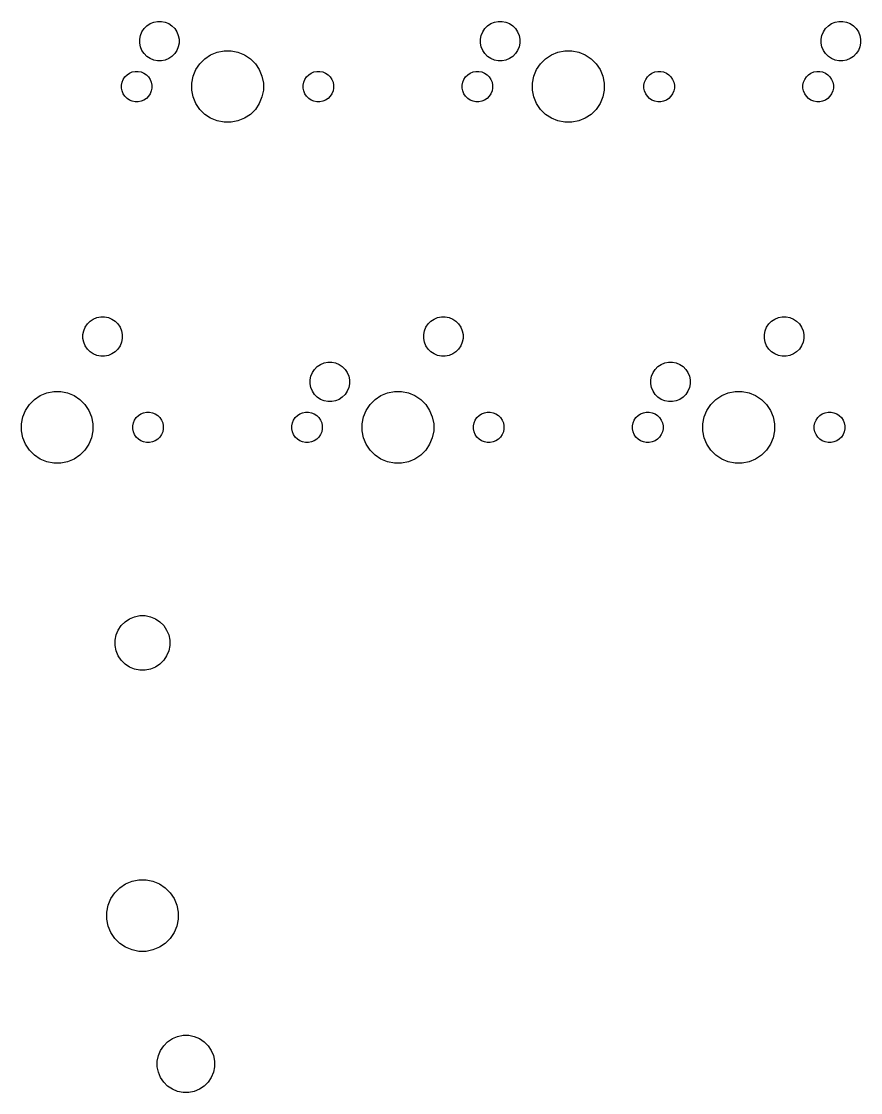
# Model space of a CAD drawing. Extents: x -0.4 to 11, y -4.1 to 0.4.
# Drawn here: x 3.109 to 4.956, y -4.089 to -1.731 of the extents above; entities that cross this region are included whole.
import ezdxf

# ---------------------------------------------------------------- set-up
doc = ezdxf.new("R2010")
doc.units = 0
doc.header["$MEASUREMENT"] = 0
doc.layers.add('BLACK', color=7, linetype='CONTINUOUS')

msp = doc.modelspace()

# ---------------------------------------------------------------- linework, layer by layer
at = {"layer": 'BLACK', "linetype": 'CONTINUOUS'}
for p, q in [((3.37878, -1.74708), (3.38481, -1.74105)), ((3.38481, -1.74105), (3.39191, -1.73631)), ((3.39191, -1.73631), (3.39979, -1.73304)), ((3.39979, -1.73304), (3.40816, -1.73138)), ((3.40816, -1.73138), (3.41669, -1.73138)), ((3.41669, -1.73138), (3.42505, -1.73304)), ((3.42505, -1.73304), (3.43293, -1.73631)), ((3.43293, -1.73631), (3.44003, -1.74105)), ((3.44003, -1.74105), (3.44606, -1.74708)), ((4.1288, -1.74708), (4.13483, -1.74105)), ((4.13483, -1.74105), (4.14193, -1.73631)), ((4.14193, -1.73631), (4.14981, -1.73304)), ((4.14981, -1.73304), (4.15818, -1.73138)), ((4.15818, -1.73138), (4.16671, -1.73138)), ((4.16671, -1.73138), (4.17507, -1.73304)), ((4.17507, -1.73304), (4.18295, -1.73631)), ((4.18295, -1.73631), (4.19005, -1.74105)), ((4.19005, -1.74105), (4.19608, -1.74708)), ((4.8788, -1.74708), (4.88483, -1.74105)), ((4.88483, -1.74105), (4.89193, -1.73631)), ((4.89193, -1.73631), (4.89981, -1.73304)), ((4.89981, -1.73304), (4.90818, -1.73138)), ((4.90818, -1.73138), (4.91671, -1.73138)), ((4.91671, -1.73138), (4.92507, -1.73304)), ((4.92507, -1.73304), (4.93295, -1.73631)), ((4.93295, -1.73631), (4.94005, -1.74105)), ((4.94005, -1.74105), (4.94608, -1.74708)), ((3.36911, -1.77042), (3.37078, -1.76205)), ((3.37078, -1.76205), (3.37404, -1.75417)), ((3.37404, -1.75417), (3.37878, -1.74708)), ((3.44606, -1.74708), (3.4508, -1.75417)), ((3.4508, -1.75417), (3.45406, -1.76205)), ((3.45406, -1.76205), (3.45573, -1.77042)), ((4.11913, -1.77042), (4.1208, -1.76205)), ((4.1208, -1.76205), (4.12406, -1.75417)), ((4.12406, -1.75417), (4.1288, -1.74708)), ((4.19608, -1.74708), (4.20082, -1.75417)), ((4.20082, -1.75417), (4.20408, -1.76205)), ((4.20408, -1.76205), (4.20575, -1.77042)), ((4.86913, -1.77042), (4.8708, -1.76205)), ((4.8708, -1.76205), (4.87406, -1.75417)), ((4.87406, -1.75417), (4.8788, -1.74708)), ((4.94608, -1.74708), (4.95082, -1.75417)), ((4.95082, -1.75417), (4.95408, -1.76205)), ((4.95408, -1.76205), (4.95575, -1.77042)), ((3.36911, -1.77895), (3.36911, -1.77042)), ((3.37078, -1.78732), (3.36911, -1.77895)), ((3.37404, -1.7952), (3.37078, -1.78732)), ((3.45406, -1.78732), (3.4508, -1.7952)), ((3.45573, -1.77895), (3.45406, -1.78732)), ((3.45573, -1.77042), (3.45573, -1.77895)), ((4.11913, -1.77895), (4.11913, -1.77042)), ((4.1208, -1.78732), (4.11913, -1.77895)), ((4.12406, -1.7952), (4.1208, -1.78732)), ((4.20408, -1.78732), (4.20082, -1.7952)), ((4.20575, -1.77895), (4.20408, -1.78732)), ((4.20575, -1.77042), (4.20575, -1.77895)), ((4.86913, -1.77895), (4.86913, -1.77042)), ((4.8708, -1.78732), (4.86913, -1.77895)), ((4.87406, -1.7952), (4.8708, -1.78732)), ((4.95408, -1.78732), (4.95082, -1.7952)), ((4.95575, -1.77895), (4.95408, -1.78732)), ((4.95575, -1.77042), (4.95575, -1.77895)), ((3.37878, -1.80229), (3.37404, -1.7952)), ((3.38481, -1.80832), (3.37878, -1.80229)), ((3.39191, -1.81306), (3.38481, -1.80832)), ((3.39979, -1.81633), (3.39191, -1.81306)), ((3.43293, -1.81306), (3.42505, -1.81633)), ((3.44003, -1.80832), (3.43293, -1.81306)), ((3.44606, -1.80229), (3.44003, -1.80832)), ((3.4508, -1.7952), (3.44606, -1.80229)), ((3.50126, -1.82449), (3.51223, -1.81352)), ((3.51223, -1.81352), (3.52512, -1.80491)), ((3.52512, -1.80491), (3.53945, -1.79897)), ((3.53945, -1.79897), (3.55467, -1.79594)), ((3.55467, -1.79594), (3.57018, -1.79594)), ((3.57018, -1.79594), (3.58539, -1.79897)), ((3.58539, -1.79897), (3.59972, -1.80491)), ((3.59972, -1.80491), (3.61262, -1.81352)), ((3.61262, -1.81352), (3.62358, -1.82449)), ((4.1288, -1.80229), (4.12406, -1.7952)), ((4.13483, -1.80832), (4.1288, -1.80229)), ((4.14193, -1.81306), (4.13483, -1.80832)), ((4.14981, -1.81633), (4.14193, -1.81306)), ((4.18295, -1.81306), (4.17507, -1.81633)), ((4.19005, -1.80832), (4.18295, -1.81306)), ((4.19608, -1.80229), (4.19005, -1.80832)), ((4.20082, -1.7952), (4.19608, -1.80229)), ((4.25128, -1.82449), (4.26225, -1.81352)), ((4.26225, -1.81352), (4.27514, -1.80491)), ((4.27514, -1.80491), (4.28947, -1.79897)), ((4.28947, -1.79897), (4.30469, -1.79594)), ((4.30469, -1.79594), (4.3202, -1.79594)), ((4.3202, -1.79594), (4.33541, -1.79897)), ((4.33541, -1.79897), (4.34974, -1.80491)), ((4.34974, -1.80491), (4.36263, -1.81352)), ((4.36263, -1.81352), (4.3736, -1.82449)), ((4.8788, -1.80229), (4.87406, -1.7952)), ((4.88483, -1.80832), (4.8788, -1.80229)), ((4.89193, -1.81306), (4.88483, -1.80832)), ((4.89981, -1.81633), (4.89193, -1.81306)), ((4.93295, -1.81306), (4.92507, -1.81633)), ((4.94005, -1.80832), (4.93295, -1.81306)), ((4.94608, -1.80229), (4.94005, -1.80832)), ((4.95082, -1.7952), (4.94608, -1.80229)), ((3.40816, -1.81799), (3.39979, -1.81633)), ((3.41669, -1.81799), (3.40816, -1.81799)), ((3.42505, -1.81633), (3.41669, -1.81799)), ((3.48671, -1.85172), (3.49264, -1.83739)), ((3.49264, -1.83739), (3.50126, -1.82449)), ((3.62358, -1.82449), (3.6322, -1.83739)), ((3.6322, -1.83739), (3.63814, -1.85172)), ((4.15818, -1.81799), (4.14981, -1.81633)), ((4.16671, -1.81799), (4.15818, -1.81799)), ((4.17507, -1.81633), (4.16671, -1.81799)), ((4.23673, -1.85172), (4.24266, -1.83739)), ((4.24266, -1.83739), (4.25128, -1.82449)), ((4.3736, -1.82449), (4.38222, -1.83739)), ((4.38222, -1.83739), (4.38816, -1.85172)), ((4.90818, -1.81799), (4.89981, -1.81633)), ((4.91671, -1.81799), (4.90818, -1.81799)), ((4.92507, -1.81633), (4.91671, -1.81799)), ((3.33024, -1.86492), (3.33277, -1.85883)), ((3.33277, -1.85883), (3.33643, -1.85335)), ((3.33643, -1.85335), (3.34109, -1.84869)), ((3.34109, -1.84869), (3.34657, -1.84503)), ((3.34657, -1.84503), (3.35266, -1.84251)), ((3.35266, -1.84251), (3.35913, -1.84122)), ((3.35913, -1.84122), (3.36572, -1.84122)), ((3.36572, -1.84122), (3.37218, -1.84251)), ((3.37218, -1.84251), (3.37827, -1.84503)), ((3.37827, -1.84503), (3.38375, -1.84869)), ((3.38375, -1.84869), (3.38841, -1.85335)), ((3.38841, -1.85335), (3.39208, -1.85883)), ((3.39208, -1.85883), (3.3946, -1.86492)), ((3.48368, -1.86693), (3.48671, -1.85172)), ((3.63814, -1.85172), (3.64116, -1.86693)), ((3.73024, -1.86492), (3.73277, -1.85883)), ((3.73277, -1.85883), (3.73643, -1.85335)), ((3.73643, -1.85335), (3.74109, -1.84869)), ((3.74109, -1.84869), (3.74657, -1.84503)), ((3.74657, -1.84503), (3.75266, -1.84251)), ((3.75266, -1.84251), (3.75913, -1.84122)), ((3.75913, -1.84122), (3.76572, -1.84122)), ((3.76572, -1.84122), (3.77218, -1.84251)), ((3.77218, -1.84251), (3.77827, -1.84503)), ((3.77827, -1.84503), (3.78375, -1.84869)), ((3.78375, -1.84869), (3.78841, -1.85335)), ((3.78841, -1.85335), (3.79208, -1.85883)), ((3.79208, -1.85883), (3.7946, -1.86492)), ((4.08026, -1.86492), (4.08279, -1.85883)), ((4.08279, -1.85883), (4.08645, -1.85335)), ((4.08645, -1.85335), (4.09111, -1.84869)), ((4.09111, -1.84869), (4.09659, -1.84503)), ((4.09659, -1.84503), (4.10268, -1.84251)), ((4.10268, -1.84251), (4.10914, -1.84122)), ((4.10914, -1.84122), (4.11574, -1.84122)), ((4.11574, -1.84122), (4.1222, -1.84251)), ((4.1222, -1.84251), (4.12829, -1.84503)), ((4.12829, -1.84503), (4.13377, -1.84869)), ((4.13377, -1.84869), (4.13843, -1.85335)), ((4.13843, -1.85335), (4.1421, -1.85883)), ((4.1421, -1.85883), (4.14462, -1.86492)), ((4.2337, -1.86693), (4.23673, -1.85172)), ((4.38816, -1.85172), (4.39118, -1.86693)), ((4.48026, -1.86492), (4.48279, -1.85883)), ((4.48279, -1.85883), (4.48645, -1.85335)), ((4.48645, -1.85335), (4.49111, -1.84869)), ((4.49111, -1.84869), (4.49659, -1.84503)), ((4.49659, -1.84503), (4.50268, -1.84251)), ((4.50268, -1.84251), (4.50914, -1.84122)), ((4.50914, -1.84122), (4.51574, -1.84122)), ((4.51574, -1.84122), (4.5222, -1.84251)), ((4.5222, -1.84251), (4.52829, -1.84503)), ((4.52829, -1.84503), (4.53377, -1.84869)), ((4.53377, -1.84869), (4.53843, -1.85335)), ((4.53843, -1.85335), (4.5421, -1.85883)), ((4.5421, -1.85883), (4.54462, -1.86492)), ((4.83026, -1.86492), (4.83279, -1.85883)), ((4.83279, -1.85883), (4.83645, -1.85335)), ((4.83645, -1.85335), (4.84111, -1.84869)), ((4.84111, -1.84869), (4.84659, -1.84503)), ((4.84659, -1.84503), (4.85268, -1.84251)), ((4.85268, -1.84251), (4.85914, -1.84122)), ((4.85914, -1.84122), (4.86574, -1.84122)), ((4.86574, -1.84122), (4.8722, -1.84251)), ((4.8722, -1.84251), (4.87829, -1.84503)), ((4.87829, -1.84503), (4.88377, -1.84869)), ((4.88377, -1.84869), (4.88843, -1.85335)), ((4.88843, -1.85335), (4.8921, -1.85883)), ((4.8921, -1.85883), (4.89462, -1.86492)), ((3.32896, -1.87139), (3.33024, -1.86492)), ((3.32896, -1.87798), (3.32896, -1.87139)), ((3.33024, -1.88445), (3.32896, -1.87798)), ((3.33277, -1.89054), (3.33024, -1.88445)), ((3.3946, -1.88445), (3.39208, -1.89054)), ((3.3946, -1.86492), (3.39589, -1.87139)), ((3.39589, -1.87798), (3.3946, -1.88445)), ((3.39589, -1.87139), (3.39589, -1.87798)), ((3.48368, -1.88244), (3.48368, -1.86693)), ((3.48671, -1.89765), (3.48368, -1.88244)), ((3.64116, -1.88244), (3.63814, -1.89765)), ((3.64116, -1.86693), (3.64116, -1.88244)), ((3.72896, -1.87139), (3.73024, -1.86492)), ((3.72896, -1.87798), (3.72896, -1.87139)), ((3.73024, -1.88445), (3.72896, -1.87798)), ((3.73277, -1.89054), (3.73024, -1.88445)), ((3.7946, -1.88445), (3.79208, -1.89054)), ((3.7946, -1.86492), (3.79589, -1.87139)), ((3.79589, -1.87798), (3.7946, -1.88445)), ((3.79589, -1.87139), (3.79589, -1.87798)), ((4.07898, -1.87139), (4.08026, -1.86492)), ((4.07898, -1.87798), (4.07898, -1.87139)), ((4.08026, -1.88445), (4.07898, -1.87798)), ((4.08279, -1.89054), (4.08026, -1.88445)), ((4.14462, -1.88445), (4.1421, -1.89054)), ((4.14462, -1.86492), (4.14591, -1.87139)), ((4.14591, -1.87798), (4.14462, -1.88445)), ((4.14591, -1.87139), (4.14591, -1.87798)), ((4.2337, -1.88244), (4.2337, -1.86693)), ((4.23673, -1.89765), (4.2337, -1.88244)), ((4.39118, -1.88244), (4.38816, -1.89765)), ((4.39118, -1.86693), (4.39118, -1.88244)), ((4.47898, -1.87139), (4.48026, -1.86492)), ((4.47898, -1.87798), (4.47898, -1.87139)), ((4.48026, -1.88445), (4.47898, -1.87798)), ((4.48279, -1.89054), (4.48026, -1.88445)), ((4.54462, -1.88445), (4.5421, -1.89054)), ((4.54462, -1.86492), (4.54591, -1.87139)), ((4.54591, -1.87798), (4.54462, -1.88445)), ((4.54591, -1.87139), (4.54591, -1.87798)), ((4.82898, -1.87139), (4.83026, -1.86492)), ((4.82898, -1.87798), (4.82898, -1.87139)), ((4.83026, -1.88445), (4.82898, -1.87798)), ((4.83279, -1.89054), (4.83026, -1.88445)), ((4.89462, -1.88445), (4.8921, -1.89054)), ((4.89462, -1.86492), (4.89591, -1.87139)), ((4.89591, -1.87798), (4.89462, -1.88445)), ((4.89591, -1.87139), (4.89591, -1.87798)), ((3.33643, -1.89602), (3.33277, -1.89054)), ((3.34109, -1.90068), (3.33643, -1.89602)), ((3.34657, -1.90434), (3.34109, -1.90068)), ((3.35266, -1.90686), (3.34657, -1.90434)), ((3.35913, -1.90815), (3.35266, -1.90686)), ((3.36572, -1.90815), (3.35913, -1.90815)), ((3.37218, -1.90686), (3.36572, -1.90815)), ((3.37827, -1.90434), (3.37218, -1.90686)), ((3.38375, -1.90068), (3.37827, -1.90434)), ((3.38841, -1.89602), (3.38375, -1.90068)), ((3.39208, -1.89054), (3.38841, -1.89602)), ((3.49264, -1.91198), (3.48671, -1.89765)), ((3.63814, -1.89765), (3.6322, -1.91198)), ((3.73643, -1.89602), (3.73277, -1.89054)), ((3.74109, -1.90068), (3.73643, -1.89602)), ((3.74657, -1.90434), (3.74109, -1.90068)), ((3.75266, -1.90686), (3.74657, -1.90434)), ((3.75913, -1.90815), (3.75266, -1.90686)), ((3.76572, -1.90815), (3.75913, -1.90815)), ((3.77218, -1.90686), (3.76572, -1.90815)), ((3.77827, -1.90434), (3.77218, -1.90686)), ((3.78375, -1.90068), (3.77827, -1.90434)), ((3.78841, -1.89602), (3.78375, -1.90068)), ((3.79208, -1.89054), (3.78841, -1.89602)), ((4.08645, -1.89602), (4.08279, -1.89054)), ((4.09111, -1.90068), (4.08645, -1.89602)), ((4.09659, -1.90434), (4.09111, -1.90068)), ((4.10268, -1.90686), (4.09659, -1.90434)), ((4.10914, -1.90815), (4.10268, -1.90686)), ((4.11574, -1.90815), (4.10914, -1.90815)), ((4.1222, -1.90686), (4.11574, -1.90815)), ((4.12829, -1.90434), (4.1222, -1.90686)), ((4.13377, -1.90068), (4.12829, -1.90434)), ((4.13843, -1.89602), (4.13377, -1.90068)), ((4.1421, -1.89054), (4.13843, -1.89602)), ((4.24266, -1.91198), (4.23673, -1.89765)), ((4.38816, -1.89765), (4.38222, -1.91198)), ((4.48645, -1.89602), (4.48279, -1.89054)), ((4.49111, -1.90068), (4.48645, -1.89602)), ((4.49659, -1.90434), (4.49111, -1.90068)), ((4.50268, -1.90686), (4.49659, -1.90434)), ((4.50914, -1.90815), (4.50268, -1.90686)), ((4.51574, -1.90815), (4.50914, -1.90815)), ((4.5222, -1.90686), (4.51574, -1.90815)), ((4.52829, -1.90434), (4.5222, -1.90686)), ((4.53377, -1.90068), (4.52829, -1.90434)), ((4.53843, -1.89602), (4.53377, -1.90068)), ((4.5421, -1.89054), (4.53843, -1.89602)), ((4.83645, -1.89602), (4.83279, -1.89054)), ((4.84111, -1.90068), (4.83645, -1.89602)), ((4.84659, -1.90434), (4.84111, -1.90068)), ((4.85268, -1.90686), (4.84659, -1.90434)), ((4.85914, -1.90815), (4.85268, -1.90686)), ((4.86574, -1.90815), (4.85914, -1.90815)), ((4.8722, -1.90686), (4.86574, -1.90815)), ((4.87829, -1.90434), (4.8722, -1.90686)), ((4.88377, -1.90068), (4.87829, -1.90434)), ((4.88843, -1.89602), (4.88377, -1.90068)), ((4.8921, -1.89054), (4.88843, -1.89602)), ((3.50126, -1.92488), (3.49264, -1.91198)), ((3.51223, -1.93585), (3.50126, -1.92488)), ((3.62358, -1.92488), (3.61262, -1.93585)), ((3.6322, -1.91198), (3.62358, -1.92488)), ((4.25128, -1.92488), (4.24266, -1.91198)), ((4.26225, -1.93585), (4.25128, -1.92488)), ((4.3736, -1.92488), (4.36263, -1.93585)), ((4.38222, -1.91198), (4.3736, -1.92488)), ((3.52512, -1.94446), (3.51223, -1.93585)), ((3.53945, -1.9504), (3.52512, -1.94446)), ((3.55467, -1.95343), (3.53945, -1.9504)), ((3.57018, -1.95343), (3.55467, -1.95343)), ((3.58539, -1.9504), (3.57018, -1.95343)), ((3.59972, -1.94446), (3.58539, -1.9504)), ((3.61262, -1.93585), (3.59972, -1.94446)), ((4.27514, -1.94446), (4.26225, -1.93585)), ((4.28947, -1.9504), (4.27514, -1.94446)), ((4.30469, -1.95343), (4.28947, -1.9504)), ((4.3202, -1.95343), (4.30469, -1.95343)), ((4.33541, -1.9504), (4.3202, -1.95343)), ((4.34974, -1.94446), (4.33541, -1.9504)), ((4.36263, -1.93585), (4.34974, -1.94446)), ((3.24578, -2.41205), (3.24904, -2.40417)), ((3.24904, -2.40417), (3.25378, -2.39708)), ((3.25378, -2.39708), (3.25981, -2.39105)), ((3.25981, -2.39105), (3.26691, -2.38631)), ((3.26691, -2.38631), (3.27479, -2.38304)), ((3.27479, -2.38304), (3.28316, -2.38138)), ((3.28316, -2.38138), (3.29169, -2.38138)), ((3.29169, -2.38138), (3.30005, -2.38304)), ((3.30005, -2.38304), (3.30793, -2.38631)), ((3.30793, -2.38631), (3.31503, -2.39105)), ((3.31503, -2.39105), (3.32106, -2.39708)), ((3.32106, -2.39708), (3.3258, -2.40417)), ((3.3258, -2.40417), (3.32906, -2.41205)), ((3.99576, -2.41205), (3.99902, -2.40417)), ((3.99902, -2.40417), (4.00376, -2.39708)), ((4.00376, -2.39708), (4.00979, -2.39105)), ((4.00979, -2.39105), (4.01689, -2.38631)), ((4.01689, -2.38631), (4.02477, -2.38304)), ((4.02477, -2.38304), (4.03314, -2.38138)), ((4.03314, -2.38138), (4.04167, -2.38138)), ((4.04167, -2.38138), (4.05003, -2.38304)), ((4.05003, -2.38304), (4.05792, -2.38631)), ((4.05792, -2.38631), (4.06501, -2.39105)), ((4.06501, -2.39105), (4.07104, -2.39708)), ((4.07104, -2.39708), (4.07578, -2.40417)), ((4.07578, -2.40417), (4.07904, -2.41205)), ((4.74576, -2.41205), (4.74902, -2.40417)), ((4.74902, -2.40417), (4.75376, -2.39708)), ((4.75376, -2.39708), (4.75979, -2.39105)), ((4.75979, -2.39105), (4.76689, -2.38631)), ((4.76689, -2.38631), (4.77477, -2.38304)), ((4.77477, -2.38304), (4.78314, -2.38138)), ((4.78314, -2.38138), (4.79167, -2.38138)), ((4.79167, -2.38138), (4.80003, -2.38304)), ((4.80003, -2.38304), (4.80792, -2.38631)), ((4.80792, -2.38631), (4.81501, -2.39105)), ((4.81501, -2.39105), (4.82104, -2.39708)), ((4.82104, -2.39708), (4.82578, -2.40417)), ((4.82578, -2.40417), (4.82904, -2.41205)), ((3.24411, -2.42042), (3.24578, -2.41205)), ((3.24411, -2.42895), (3.24411, -2.42042)), ((3.32906, -2.41205), (3.33073, -2.42042)), ((3.33073, -2.42042), (3.33073, -2.42895)), ((3.99409, -2.42042), (3.99576, -2.41205)), ((3.99409, -2.42895), (3.99409, -2.42042)), ((4.07904, -2.41205), (4.08071, -2.42042)), ((4.08071, -2.42042), (4.08071, -2.42895)), ((4.74409, -2.42042), (4.74576, -2.41205)), ((4.74409, -2.42895), (4.74409, -2.42042)), ((4.82904, -2.41205), (4.83071, -2.42042)), ((4.83071, -2.42042), (4.83071, -2.42895)), ((3.24578, -2.43732), (3.24411, -2.42895)), ((3.24904, -2.4452), (3.24578, -2.43732)), ((3.25378, -2.45229), (3.24904, -2.4452)), ((3.3258, -2.4452), (3.32106, -2.45229)), ((3.32906, -2.43732), (3.3258, -2.4452)), ((3.33073, -2.42895), (3.32906, -2.43732)), ((3.99576, -2.43732), (3.99409, -2.42895)), ((3.99902, -2.4452), (3.99576, -2.43732)), ((4.00376, -2.45229), (3.99902, -2.4452)), ((4.07578, -2.4452), (4.07104, -2.45229)), ((4.07904, -2.43732), (4.07578, -2.4452)), ((4.08071, -2.42895), (4.07904, -2.43732)), ((4.74576, -2.43732), (4.74409, -2.42895)), ((4.74902, -2.4452), (4.74576, -2.43732)), ((4.75376, -2.45229), (4.74902, -2.4452)), ((4.82578, -2.4452), (4.82104, -2.45229)), ((4.82904, -2.43732), (4.82578, -2.4452)), ((4.83071, -2.42895), (4.82904, -2.43732)), ((3.25981, -2.45832), (3.25378, -2.45229)), ((3.26691, -2.46306), (3.25981, -2.45832)), ((3.27479, -2.46633), (3.26691, -2.46306)), ((3.28316, -2.46799), (3.27479, -2.46633)), ((3.29169, -2.46799), (3.28316, -2.46799)), ((3.30005, -2.46633), (3.29169, -2.46799)), ((3.30793, -2.46306), (3.30005, -2.46633)), ((3.31503, -2.45832), (3.30793, -2.46306)), ((3.32106, -2.45229), (3.31503, -2.45832)), ((4.00979, -2.45832), (4.00376, -2.45229)), ((4.01689, -2.46306), (4.00979, -2.45832)), ((4.02477, -2.46633), (4.01689, -2.46306)), ((4.03314, -2.46799), (4.02477, -2.46633)), ((4.04167, -2.46799), (4.03314, -2.46799)), ((4.05003, -2.46633), (4.04167, -2.46799)), ((4.05792, -2.46306), (4.05003, -2.46633)), ((4.06501, -2.45832), (4.05792, -2.46306)), ((4.07104, -2.45229), (4.06501, -2.45832)), ((4.75979, -2.45832), (4.75376, -2.45229)), ((4.76689, -2.46306), (4.75979, -2.45832)), ((4.77477, -2.46633), (4.76689, -2.46306)), ((4.78314, -2.46799), (4.77477, -2.46633)), ((4.79167, -2.46799), (4.78314, -2.46799)), ((4.80003, -2.46633), (4.79167, -2.46799)), ((4.80792, -2.46306), (4.80003, -2.46633)), ((4.81501, -2.45832), (4.80792, -2.46306)), ((4.82104, -2.45229), (4.81501, -2.45832)), ((3.74902, -2.50417), (3.75376, -2.49708)), ((3.75376, -2.49708), (3.75979, -2.49105)), ((3.75979, -2.49105), (3.76689, -2.48631)), ((3.76689, -2.48631), (3.77477, -2.48304)), ((3.77477, -2.48304), (3.78314, -2.48138)), ((3.78314, -2.48138), (3.79167, -2.48138)), ((3.79167, -2.48138), (3.80003, -2.48304)), ((3.80003, -2.48304), (3.80792, -2.48631)), ((3.80792, -2.48631), (3.81501, -2.49105)), ((3.81501, -2.49105), (3.82104, -2.49708)), ((3.82104, -2.49708), (3.82578, -2.50417)), ((4.49902, -2.50417), (4.50376, -2.49708)), ((4.50376, -2.49708), (4.50979, -2.49105)), ((4.50979, -2.49105), (4.51689, -2.48631)), ((4.51689, -2.48631), (4.52477, -2.48304)), ((4.52477, -2.48304), (4.53314, -2.48138)), ((4.53314, -2.48138), (4.54167, -2.48138)), ((4.54167, -2.48138), (4.55003, -2.48304)), ((4.55003, -2.48304), (4.55792, -2.48631)), ((4.55792, -2.48631), (4.56501, -2.49105)), ((4.56501, -2.49105), (4.57104, -2.49708)), ((4.57104, -2.49708), (4.57578, -2.50417)), ((3.74409, -2.52042), (3.74576, -2.51205)), ((3.74409, -2.52895), (3.74409, -2.52042)), ((3.74576, -2.51205), (3.74902, -2.50417)), ((3.82578, -2.50417), (3.82904, -2.51205)), ((3.82904, -2.51205), (3.83071, -2.52042)), ((3.83071, -2.52042), (3.83071, -2.52895)), ((4.49409, -2.52042), (4.49576, -2.51205)), ((4.49409, -2.52895), (4.49409, -2.52042)), ((4.49576, -2.51205), (4.49902, -2.50417)), ((4.57578, -2.50417), (4.57904, -2.51205)), ((4.57904, -2.51205), (4.58071, -2.52042)), ((4.58071, -2.52042), (4.58071, -2.52895)), ((3.74576, -2.53732), (3.74409, -2.52895)), ((3.74902, -2.5452), (3.74576, -2.53732)), ((3.75376, -2.55229), (3.74902, -2.5452)), ((3.82578, -2.5452), (3.82104, -2.55229)), ((3.82904, -2.53732), (3.82578, -2.5452)), ((3.83071, -2.52895), (3.82904, -2.53732)), ((4.49576, -2.53732), (4.49409, -2.52895)), ((4.49902, -2.5452), (4.49576, -2.53732)), ((4.50376, -2.55229), (4.49902, -2.5452)), ((4.57578, -2.5452), (4.57104, -2.55229)), ((4.57904, -2.53732), (4.57578, -2.5452)), ((4.58071, -2.52895), (4.57904, -2.53732)), ((3.12626, -2.57449), (3.13723, -2.56352)), ((3.13723, -2.56352), (3.15012, -2.55491)), ((3.15012, -2.55491), (3.16445, -2.54897)), ((3.16445, -2.54897), (3.17967, -2.54594)), ((3.17967, -2.54594), (3.19518, -2.54594)), ((3.19518, -2.54594), (3.21039, -2.54897)), ((3.21039, -2.54897), (3.22472, -2.55491)), ((3.22472, -2.55491), (3.23762, -2.56352)), ((3.23762, -2.56352), (3.24858, -2.57449)), ((3.75979, -2.55832), (3.75376, -2.55229)), ((3.76689, -2.56306), (3.75979, -2.55832)), ((3.77477, -2.56633), (3.76689, -2.56306)), ((3.78314, -2.56799), (3.77477, -2.56633)), ((3.79167, -2.56799), (3.78314, -2.56799)), ((3.80003, -2.56633), (3.79167, -2.56799)), ((3.80792, -2.56306), (3.80003, -2.56633)), ((3.81501, -2.55832), (3.80792, -2.56306)), ((3.82104, -2.55229), (3.81501, -2.55832)), ((3.87624, -2.57449), (3.88721, -2.56352)), ((3.88721, -2.56352), (3.9001, -2.55491)), ((3.9001, -2.55491), (3.91443, -2.54897)), ((3.91443, -2.54897), (3.92965, -2.54594)), ((3.92965, -2.54594), (3.94516, -2.54594)), ((3.94516, -2.54594), (3.96037, -2.54897)), ((3.96037, -2.54897), (3.9747, -2.55491)), ((3.9747, -2.55491), (3.9876, -2.56352)), ((3.9876, -2.56352), (3.99856, -2.57449)), ((4.50979, -2.55832), (4.50376, -2.55229)), ((4.51689, -2.56306), (4.50979, -2.55832)), ((4.52477, -2.56633), (4.51689, -2.56306)), ((4.53314, -2.56799), (4.52477, -2.56633)), ((4.54167, -2.56799), (4.53314, -2.56799)), ((4.55003, -2.56633), (4.54167, -2.56799)), ((4.55792, -2.56306), (4.55003, -2.56633)), ((4.56501, -2.55832), (4.55792, -2.56306)), ((4.57104, -2.55229), (4.56501, -2.55832)), ((4.62624, -2.57449), (4.63721, -2.56352)), ((4.63721, -2.56352), (4.6501, -2.55491)), ((4.6501, -2.55491), (4.66443, -2.54897)), ((4.66443, -2.54897), (4.67965, -2.54594)), ((4.67965, -2.54594), (4.69516, -2.54594)), ((4.69516, -2.54594), (4.71037, -2.54897)), ((4.71037, -2.54897), (4.7247, -2.55491)), ((4.7247, -2.55491), (4.7376, -2.56352)), ((4.7376, -2.56352), (4.74856, -2.57449)), ((3.11171, -2.60172), (3.11764, -2.58739)), ((3.11764, -2.58739), (3.12626, -2.57449)), ((3.24858, -2.57449), (3.2572, -2.58739)), ((3.2572, -2.58739), (3.26314, -2.60172)), ((3.37157, -2.59503), (3.37766, -2.59251)), ((3.37766, -2.59251), (3.38413, -2.59122)), ((3.38413, -2.59122), (3.39072, -2.59122)), ((3.39072, -2.59122), (3.39718, -2.59251)), ((3.39718, -2.59251), (3.40327, -2.59503)), ((3.72155, -2.59503), (3.72764, -2.59251)), ((3.72764, -2.59251), (3.73411, -2.59122)), ((3.73411, -2.59122), (3.7407, -2.59122)), ((3.7407, -2.59122), (3.74716, -2.59251)), ((3.74716, -2.59251), (3.75325, -2.59503)), ((3.86169, -2.60172), (3.86762, -2.58739)), ((3.86762, -2.58739), (3.87624, -2.57449)), ((3.99856, -2.57449), (4.00718, -2.58739)), ((4.00718, -2.58739), (4.01312, -2.60172)), ((4.12155, -2.59503), (4.12764, -2.59251)), ((4.12764, -2.59251), (4.13411, -2.59122)), ((4.13411, -2.59122), (4.1407, -2.59122)), ((4.1407, -2.59122), (4.14716, -2.59251)), ((4.14716, -2.59251), (4.15325, -2.59503)), ((4.47155, -2.59503), (4.47764, -2.59251)), ((4.47764, -2.59251), (4.48411, -2.59122)), ((4.48411, -2.59122), (4.4907, -2.59122)), ((4.4907, -2.59122), (4.49716, -2.59251)), ((4.49716, -2.59251), (4.50325, -2.59503)), ((4.61169, -2.60172), (4.61762, -2.58739)), ((4.61762, -2.58739), (4.62624, -2.57449)), ((4.74856, -2.57449), (4.75718, -2.58739)), ((4.75718, -2.58739), (4.76312, -2.60172)), ((4.87155, -2.59503), (4.87764, -2.59251)), ((4.87764, -2.59251), (4.88411, -2.59122)), ((4.88411, -2.59122), (4.8907, -2.59122)), ((4.8907, -2.59122), (4.89716, -2.59251)), ((4.89716, -2.59251), (4.90325, -2.59503)), ((3.10868, -2.61693), (3.11171, -2.60172)), ((3.26314, -2.60172), (3.26616, -2.61693)), ((3.35396, -2.62139), (3.35524, -2.61492)), ((3.35524, -2.61492), (3.35777, -2.60883)), ((3.35777, -2.60883), (3.36143, -2.60335)), ((3.36143, -2.60335), (3.36609, -2.59869)), ((3.36609, -2.59869), (3.37157, -2.59503)), ((3.40327, -2.59503), (3.40875, -2.59869)), ((3.40875, -2.59869), (3.41341, -2.60335)), ((3.41341, -2.60335), (3.41708, -2.60883)), ((3.41708, -2.60883), (3.4196, -2.61492)), ((3.4196, -2.61492), (3.42089, -2.62139)), ((3.70394, -2.62139), (3.70522, -2.61492)), ((3.70522, -2.61492), (3.70775, -2.60883)), ((3.70775, -2.60883), (3.71141, -2.60335)), ((3.71141, -2.60335), (3.71607, -2.59869)), ((3.71607, -2.59869), (3.72155, -2.59503)), ((3.75325, -2.59503), (3.75873, -2.59869)), ((3.75873, -2.59869), (3.7634, -2.60335)), ((3.7634, -2.60335), (3.76706, -2.60883)), ((3.76706, -2.60883), (3.76958, -2.61492)), ((3.76958, -2.61492), (3.77087, -2.62139)), ((3.85866, -2.61693), (3.86169, -2.60172)), ((4.01312, -2.60172), (4.01614, -2.61693)), ((4.10394, -2.62139), (4.10522, -2.61492)), ((4.10522, -2.61492), (4.10775, -2.60883)), ((4.10775, -2.60883), (4.11141, -2.60335)), ((4.11141, -2.60335), (4.11607, -2.59869)), ((4.11607, -2.59869), (4.12155, -2.59503)), ((4.15325, -2.59503), (4.15873, -2.59869)), ((4.15873, -2.59869), (4.1634, -2.60335)), ((4.1634, -2.60335), (4.16706, -2.60883)), ((4.16706, -2.60883), (4.16958, -2.61492)), ((4.16958, -2.61492), (4.17087, -2.62139)), ((4.45394, -2.62139), (4.45522, -2.61492)), ((4.45522, -2.61492), (4.45775, -2.60883)), ((4.45775, -2.60883), (4.46141, -2.60335)), ((4.46141, -2.60335), (4.46607, -2.59869)), ((4.46607, -2.59869), (4.47155, -2.59503)), ((4.50325, -2.59503), (4.50873, -2.59869)), ((4.50873, -2.59869), (4.5134, -2.60335)), ((4.5134, -2.60335), (4.51706, -2.60883)), ((4.51706, -2.60883), (4.51958, -2.61492)), ((4.51958, -2.61492), (4.52087, -2.62139)), ((4.60866, -2.61693), (4.61169, -2.60172)), ((4.76312, -2.60172), (4.76614, -2.61693)), ((4.85394, -2.62139), (4.85522, -2.61492)), ((4.85522, -2.61492), (4.85775, -2.60883)), ((4.85775, -2.60883), (4.86141, -2.60335)), ((4.86141, -2.60335), (4.86607, -2.59869)), ((4.86607, -2.59869), (4.87155, -2.59503)), ((4.90325, -2.59503), (4.90873, -2.59869)), ((4.90873, -2.59869), (4.9134, -2.60335)), ((4.9134, -2.60335), (4.91706, -2.60883)), ((4.91706, -2.60883), (4.91958, -2.61492)), ((4.91958, -2.61492), (4.92087, -2.62139)), ((3.10868, -2.63244), (3.10868, -2.61693)), ((3.11171, -2.64765), (3.10868, -2.63244)), ((3.26616, -2.63244), (3.26314, -2.64765)), ((3.26616, -2.61693), (3.26616, -2.63244)), ((3.35396, -2.62798), (3.35396, -2.62139)), ((3.35524, -2.63445), (3.35396, -2.62798)), ((3.35777, -2.64054), (3.35524, -2.63445)), ((3.4196, -2.63445), (3.41708, -2.64054)), ((3.42089, -2.62798), (3.4196, -2.63445)), ((3.42089, -2.62139), (3.42089, -2.62798)), ((3.70394, -2.62798), (3.70394, -2.62139)), ((3.70522, -2.63445), (3.70394, -2.62798)), ((3.70775, -2.64054), (3.70522, -2.63445)), ((3.76958, -2.63445), (3.76706, -2.64054)), ((3.77087, -2.62798), (3.76958, -2.63445)), ((3.77087, -2.62139), (3.77087, -2.62798)), ((3.85866, -2.63244), (3.85866, -2.61693)), ((3.86169, -2.64765), (3.85866, -2.63244)), ((4.01614, -2.63244), (4.01312, -2.64765)), ((4.01614, -2.61693), (4.01614, -2.63244)), ((4.10394, -2.62798), (4.10394, -2.62139)), ((4.10522, -2.63445), (4.10394, -2.62798)), ((4.10775, -2.64054), (4.10522, -2.63445)), ((4.16958, -2.63445), (4.16706, -2.64054)), ((4.17087, -2.62798), (4.16958, -2.63445)), ((4.17087, -2.62139), (4.17087, -2.62798)), ((4.45394, -2.62798), (4.45394, -2.62139)), ((4.45522, -2.63445), (4.45394, -2.62798)), ((4.45775, -2.64054), (4.45522, -2.63445)), ((4.51958, -2.63445), (4.51706, -2.64054)), ((4.52087, -2.62798), (4.51958, -2.63445)), ((4.52087, -2.62139), (4.52087, -2.62798)), ((4.60866, -2.63244), (4.60866, -2.61693)), ((4.61169, -2.64765), (4.60866, -2.63244)), ((4.76614, -2.63244), (4.76312, -2.64765)), ((4.76614, -2.61693), (4.76614, -2.63244)), ((4.85394, -2.62798), (4.85394, -2.62139)), ((4.85522, -2.63445), (4.85394, -2.62798)), ((4.85775, -2.64054), (4.85522, -2.63445)), ((4.91958, -2.63445), (4.91706, -2.64054)), ((4.92087, -2.62798), (4.91958, -2.63445)), ((4.92087, -2.62139), (4.92087, -2.62798)), ((3.11764, -2.66198), (3.11171, -2.64765)), ((3.12626, -2.67488), (3.11764, -2.66198)), ((3.2572, -2.66198), (3.24858, -2.67488)), ((3.26314, -2.64765), (3.2572, -2.66198)), ((3.36143, -2.64602), (3.35777, -2.64054)), ((3.36609, -2.65068), (3.36143, -2.64602)), ((3.37157, -2.65434), (3.36609, -2.65068)), ((3.37766, -2.65686), (3.37157, -2.65434)), ((3.38413, -2.65815), (3.37766, -2.65686)), ((3.39072, -2.65815), (3.38413, -2.65815)), ((3.39718, -2.65686), (3.39072, -2.65815)), ((3.40327, -2.65434), (3.39718, -2.65686)), ((3.40875, -2.65068), (3.40327, -2.65434)), ((3.41341, -2.64602), (3.40875, -2.65068)), ((3.41708, -2.64054), (3.41341, -2.64602)), ((3.71141, -2.64602), (3.70775, -2.64054)), ((3.71607, -2.65068), (3.71141, -2.64602)), ((3.72155, -2.65434), (3.71607, -2.65068)), ((3.72764, -2.65686), (3.72155, -2.65434)), ((3.73411, -2.65815), (3.72764, -2.65686)), ((3.7407, -2.65815), (3.73411, -2.65815)), ((3.74716, -2.65686), (3.7407, -2.65815)), ((3.75325, -2.65434), (3.74716, -2.65686)), ((3.75873, -2.65068), (3.75325, -2.65434)), ((3.7634, -2.64602), (3.75873, -2.65068)), ((3.76706, -2.64054), (3.7634, -2.64602)), ((3.86762, -2.66198), (3.86169, -2.64765)), ((3.87624, -2.67488), (3.86762, -2.66198)), ((4.00718, -2.66198), (3.99856, -2.67488)), ((4.01312, -2.64765), (4.00718, -2.66198)), ((4.11141, -2.64602), (4.10775, -2.64054)), ((4.11607, -2.65068), (4.11141, -2.64602)), ((4.12155, -2.65434), (4.11607, -2.65068)), ((4.12764, -2.65686), (4.12155, -2.65434)), ((4.13411, -2.65815), (4.12764, -2.65686)), ((4.1407, -2.65815), (4.13411, -2.65815)), ((4.14716, -2.65686), (4.1407, -2.65815)), ((4.15325, -2.65434), (4.14716, -2.65686)), ((4.15873, -2.65068), (4.15325, -2.65434)), ((4.1634, -2.64602), (4.15873, -2.65068)), ((4.16706, -2.64054), (4.1634, -2.64602)), ((4.46141, -2.64602), (4.45775, -2.64054)), ((4.46607, -2.65068), (4.46141, -2.64602)), ((4.47155, -2.65434), (4.46607, -2.65068)), ((4.47764, -2.65686), (4.47155, -2.65434)), ((4.48411, -2.65815), (4.47764, -2.65686)), ((4.4907, -2.65815), (4.48411, -2.65815)), ((4.49716, -2.65686), (4.4907, -2.65815)), ((4.50325, -2.65434), (4.49716, -2.65686)), ((4.50873, -2.65068), (4.50325, -2.65434)), ((4.5134, -2.64602), (4.50873, -2.65068)), ((4.51706, -2.64054), (4.5134, -2.64602)), ((4.61762, -2.66198), (4.61169, -2.64765)), ((4.62624, -2.67488), (4.61762, -2.66198)), ((4.75718, -2.66198), (4.74856, -2.67488)), ((4.76312, -2.64765), (4.75718, -2.66198)), ((4.86141, -2.64602), (4.85775, -2.64054)), ((4.86607, -2.65068), (4.86141, -2.64602)), ((4.87155, -2.65434), (4.86607, -2.65068)), ((4.87764, -2.65686), (4.87155, -2.65434)), ((4.88411, -2.65815), (4.87764, -2.65686)), ((4.8907, -2.65815), (4.88411, -2.65815)), ((4.89716, -2.65686), (4.8907, -2.65815)), ((4.90325, -2.65434), (4.89716, -2.65686)), ((4.90873, -2.65068), (4.90325, -2.65434)), ((4.9134, -2.64602), (4.90873, -2.65068)), ((4.91706, -2.64054), (4.9134, -2.64602)), ((3.13723, -2.68585), (3.12626, -2.67488)), ((3.15012, -2.69446), (3.13723, -2.68585)), ((3.23762, -2.68585), (3.22472, -2.69446)), ((3.24858, -2.67488), (3.23762, -2.68585)), ((3.88721, -2.68585), (3.87624, -2.67488)), ((3.9001, -2.69446), (3.88721, -2.68585)), ((3.9876, -2.68585), (3.9747, -2.69446)), ((3.99856, -2.67488), (3.9876, -2.68585)), ((4.63721, -2.68585), (4.62624, -2.67488)), ((4.6501, -2.69446), (4.63721, -2.68585)), ((4.7376, -2.68585), (4.7247, -2.69446)), ((4.74856, -2.67488), (4.7376, -2.68585)), ((3.16445, -2.7004), (3.15012, -2.69446)), ((3.17967, -2.70343), (3.16445, -2.7004)), ((3.19518, -2.70343), (3.17967, -2.70343)), ((3.21039, -2.7004), (3.19518, -2.70343)), ((3.22472, -2.69446), (3.21039, -2.7004)), ((3.91443, -2.7004), (3.9001, -2.69446)), ((3.92965, -2.70343), (3.91443, -2.7004)), ((3.94516, -2.70343), (3.92965, -2.70343)), ((3.96037, -2.7004), (3.94516, -2.70343)), ((3.9747, -2.69446), (3.96037, -2.7004)), ((4.66443, -2.7004), (4.6501, -2.69446)), ((4.67965, -2.70343), (4.66443, -2.7004)), ((4.69516, -2.70343), (4.67965, -2.70343)), ((4.71037, -2.7004), (4.69516, -2.70343)), ((4.7247, -2.69446), (4.71037, -2.7004)), ((3.35764, -3.04136), (3.36924, -3.03906)), ((3.36924, -3.03906), (3.38107, -3.03906)), ((3.38107, -3.03906), (3.39267, -3.04136)), ((3.32195, -3.07066), (3.32852, -3.06082)), ((3.32852, -3.06082), (3.33688, -3.05246)), ((3.33688, -3.05246), (3.34672, -3.04589)), ((3.34672, -3.04589), (3.35764, -3.04136)), ((3.39267, -3.04136), (3.4036, -3.04589)), ((3.4036, -3.04589), (3.41343, -3.05246)), ((3.41343, -3.05246), (3.42179, -3.06082)), ((3.42179, -3.06082), (3.42836, -3.07066)), ((3.31512, -3.09318), (3.31743, -3.08158)), ((3.31743, -3.08158), (3.32195, -3.07066)), ((3.42836, -3.07066), (3.43289, -3.08158)), ((3.43289, -3.08158), (3.4352, -3.09318)), ((3.31512, -3.10501), (3.31512, -3.09318)), ((3.31743, -3.11661), (3.31512, -3.10501)), ((3.4352, -3.10501), (3.43289, -3.11661)), ((3.4352, -3.09318), (3.4352, -3.10501)), ((3.32195, -3.12753), (3.31743, -3.11661)), ((3.32852, -3.13737), (3.32195, -3.12753)), ((3.42836, -3.12753), (3.42179, -3.13737)), ((3.43289, -3.11661), (3.42836, -3.12753)), ((3.33688, -3.14573), (3.32852, -3.13737)), ((3.34672, -3.1523), (3.33688, -3.14573)), ((3.35764, -3.15683), (3.34672, -3.1523)), ((3.36924, -3.15913), (3.35764, -3.15683)), ((3.39267, -3.15683), (3.38107, -3.15913)), ((3.4036, -3.1523), (3.39267, -3.15683)), ((3.41343, -3.14573), (3.4036, -3.1523)), ((3.42179, -3.13737), (3.41343, -3.14573)), ((3.38107, -3.15913), (3.36924, -3.15913)), ((3.32496, -3.63793), (3.33786, -3.62932)), ((3.33786, -3.62932), (3.35219, -3.62338)), ((3.35219, -3.62338), (3.3674, -3.62035)), ((3.3674, -3.62035), (3.38291, -3.62035)), ((3.38291, -3.62035), (3.39813, -3.62338)), ((3.39813, -3.62338), (3.41245, -3.62932)), ((3.41245, -3.62932), (3.42535, -3.63793)), ((3.30538, -3.6618), (3.314, -3.6489)), ((3.314, -3.6489), (3.32496, -3.63793)), ((3.42535, -3.63793), (3.43632, -3.6489)), ((3.43632, -3.6489), (3.44494, -3.6618)), ((3.29642, -3.69134), (3.29944, -3.67613)), ((3.29944, -3.67613), (3.30538, -3.6618)), ((3.44494, -3.6618), (3.45087, -3.67613)), ((3.45087, -3.67613), (3.4539, -3.69134)), ((3.29642, -3.70685), (3.29642, -3.69134)), ((3.4539, -3.69134), (3.4539, -3.70685)), ((3.29944, -3.72206), (3.29642, -3.70685)), ((3.30538, -3.73639), (3.29944, -3.72206)), ((3.45087, -3.72206), (3.44494, -3.73639)), ((3.4539, -3.70685), (3.45087, -3.72206)), ((3.314, -3.74929), (3.30538, -3.73639)), ((3.44494, -3.73639), (3.43632, -3.74929)), ((3.32496, -3.76026), (3.314, -3.74929)), ((3.33786, -3.76887), (3.32496, -3.76026)), ((3.35219, -3.77481), (3.33786, -3.76887)), ((3.41245, -3.76887), (3.39813, -3.77481)), ((3.42535, -3.76026), (3.41245, -3.76887)), ((3.43632, -3.74929), (3.42535, -3.76026)), ((3.3674, -3.77783), (3.35219, -3.77481)), ((3.38291, -3.77783), (3.3674, -3.77783)), ((3.39813, -3.77481), (3.38291, -3.77783)), ((3.42181, -3.98544), (3.43058, -3.97666)), ((3.43058, -3.97666), (3.4409, -3.96977)), ((3.4409, -3.96977), (3.45236, -3.96502)), ((3.45236, -3.96502), (3.46453, -3.9626)), ((3.46453, -3.9626), (3.47694, -3.9626)), ((3.47694, -3.9626), (3.48911, -3.96502)), ((3.48911, -3.96502), (3.50057, -3.96977)), ((3.50057, -3.96977), (3.51089, -3.97666)), ((3.51089, -3.97666), (3.51967, -3.98544)), ((3.40774, -4.01939), (3.41016, -4.00722)), ((3.41016, -4.00722), (3.41491, -3.99575)), ((3.41491, -3.99575), (3.42181, -3.98544)), ((3.51967, -3.98544), (3.52656, -3.99575)), ((3.52656, -3.99575), (3.53131, -4.00722)), ((3.53131, -4.00722), (3.53373, -4.01939)), ((3.40774, -4.03179), (3.40774, -4.01939)), ((3.53373, -4.01939), (3.53373, -4.03179)), ((3.41016, -4.04396), (3.40774, -4.03179)), ((3.41491, -4.05543), (3.41016, -4.04396)), ((3.53131, -4.04396), (3.52656, -4.05543)), ((3.53373, -4.03179), (3.53131, -4.04396)), ((3.42181, -4.06575), (3.41491, -4.05543)), ((3.43058, -4.07452), (3.42181, -4.06575)), ((3.4409, -4.08141), (3.43058, -4.07452)), ((3.51089, -4.07452), (3.50057, -4.08141)), ((3.51967, -4.06575), (3.51089, -4.07452)), ((3.52656, -4.05543), (3.51967, -4.06575)), ((3.45236, -4.08616), (3.4409, -4.08141)), ((3.46453, -4.08858), (3.45236, -4.08616)), ((3.47694, -4.08858), (3.46453, -4.08858)), ((3.48911, -4.08616), (3.47694, -4.08858)), ((3.50057, -4.08141), (3.48911, -4.08616))]:
    msp.add_line(p, q, dxfattribs=at)

doc.saveas('drawing.dxf')
